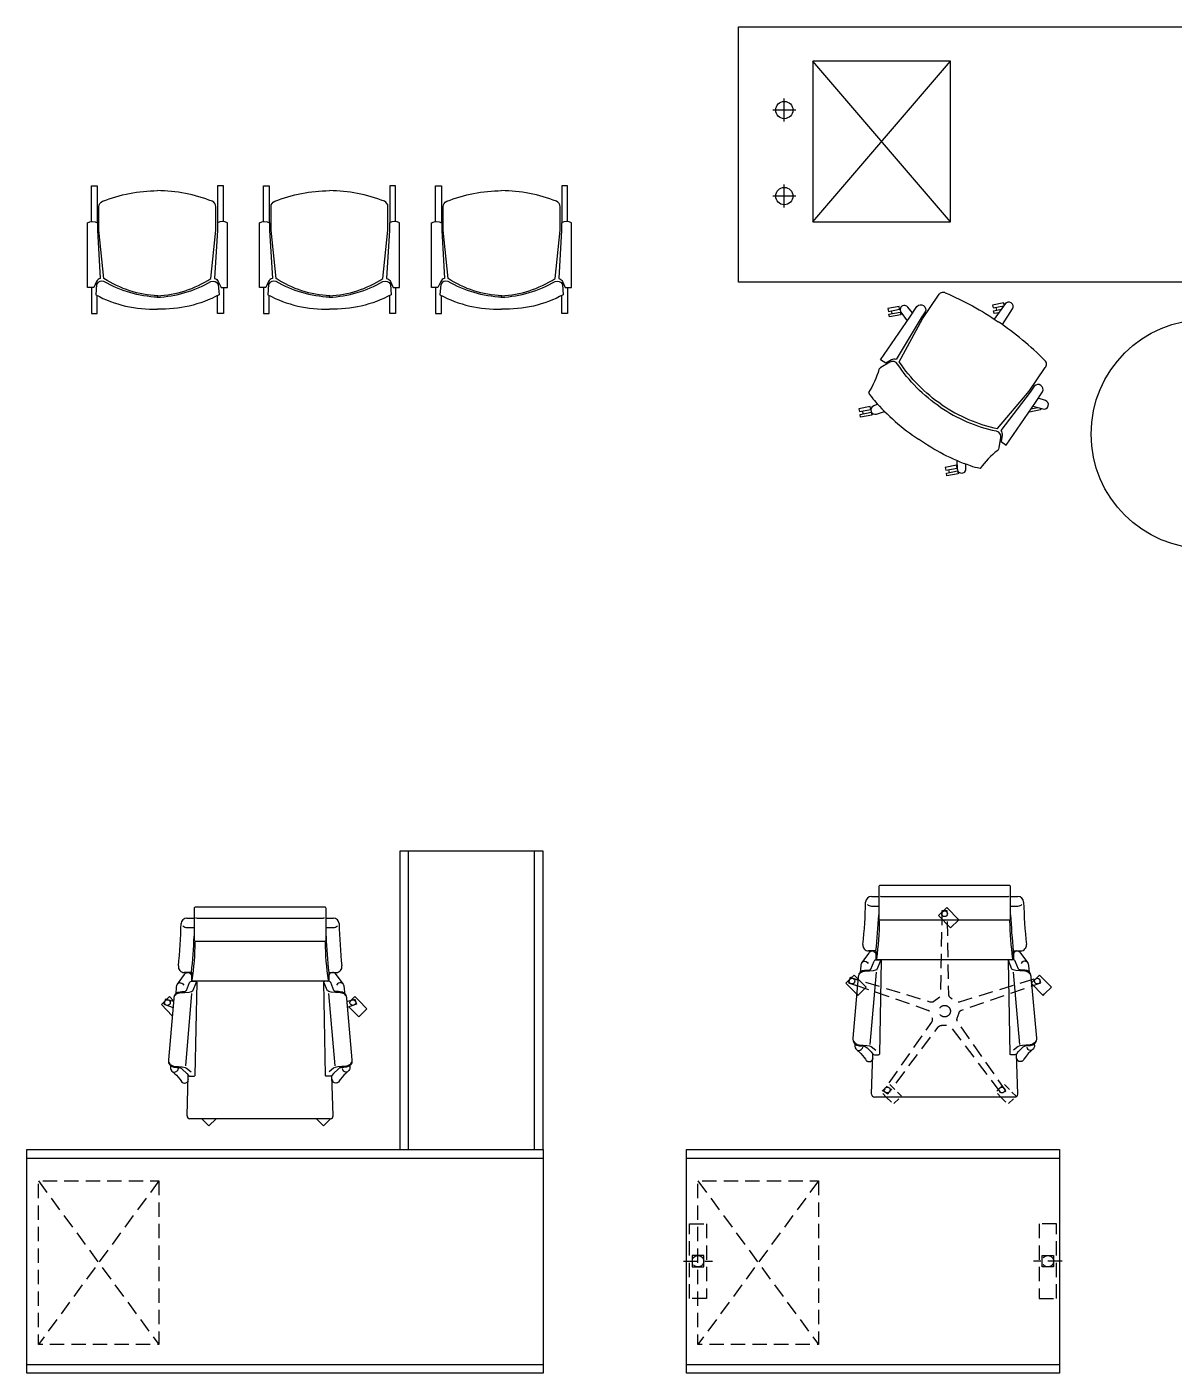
# Model space of a CAD drawing. Header units: millimetres. Extents: x 3122 to 31499, y 2297 to 20525.
# Drawn here: x 23499 to 27499, y 2297 to 6991 of the extents above; entities that cross this region are included whole.
import ezdxf

# ---------------------------------------------------------------- set-up
doc = ezdxf.new("R2010")
doc.units = ezdxf.units.MM
doc.linetypes.add('GESTRICHELT', pattern=[0.75, 0.5, -0.25])
doc.layers.add('dwgmodels.com', color=250, linetype='Continuous')

# ---------------------------------------------------------------- blocks, each defined once
blk = doc.blocks.new('furn office 012_dwgmodels.com')
at = {"color": 0}
for p, q in [((-470, 780), (-470, 1820)), ((-30, 780), (-30, 1820)), ((-1242.3, 1586.9), (-1216.8, 1586.9)), ((-756.8, 1586.9), (-731.3, 1586.9)), ((-1251.2, 1389.7), (-1276.3, 1355.9)), ((-1268.8, 1361.1), (-1265.3, 1361.6)), ((-1265.3, 1361.6), (-1265.1, 1361.5)), ((-1265.1, 1361.5), (-1260.1, 1360.4)), ((-1226.2, 1397.1), (-1251.9, 1397.1)), ((-1226.2, 1397.1), (-1251.9, 1397.1)), ((-1248.3, 1393.7), (-1251.2, 1389.7)), ((-1248.3, 1393.7), (-1246.9, 1394.6)), ((-1246.9, 1394.6), (-1244.1, 1396.4)), ((-1244.1, 1396.4), (-1243.1, 1396.6)), ((-1244, 1334.1), (-1233, 1361.6)), ((-1243.1, 1396.6), (-1239.1, 1397.2)), ((-1239.1, 1397.2), (-1238.9, 1397.2)), ((-1238.9, 1397.2), (-1234.5, 1396.2)), ((-1234.5, 1396.2), (-1234.1, 1396)), ((-1234.1, 1396), (-1233.1, 1395.6)), ((-1233.1, 1395.6), (-1230, 1393.2)), ((-1231.2, 1364.1), (-1233, 1361.6)), ((-1231.2, 1364.1), (-1228.6, 1365.8)), ((-1230, 1393.2), (-1229.1, 1392.4)), ((-1229.1, 1392.4), (-1227.3, 1389)), ((-1228.6, 1365.8), (-1228.5, 1365.8)), ((-1228.5, 1365.8), (-1225.5, 1366.4)), ((-1227.3, 1389), (-1226.8, 1387.9)), ((-1226.8, 1387.9), (-1226.7, 1387.6)), ((-1226.7, 1387.6), (-1226.7, 1387.2)), ((-1226.7, 1387.2), (-1226.4, 1384.1)), ((-1226.5, 1371.3), (-1226.6, 1366.2)), ((-1226.2, 1396.8), (-1226.5, 1371.3)), ((-1226.2, 1396.8), (-1226.5, 1371.3)), ((-1225.5, 1366.4), (-1214.6, 1366.4)), ((-1221.6, 1333.3), (-1209.2, 1363.3)), ((-752, 1366.4), (-1221.5, 1366.4)), ((-1214.6, 1366.4), (-1211.6, 1365.9)), ((-1208.1, 1363), (-1214, 1037.9)), ((-1211.6, 1365.9), (-1210.3, 1365.5)), ((-1210.3, 1365.5), (-1209.6, 1365.2)), ((-1209.6, 1365.2), (-1208.8, 1364.8)), ((-1208.8, 1364.8), (-1208.2, 1363.8)), ((-1208.2, 1363.8), (-1208.1, 1363)), ((-765.3, 1363.8), (-765.4, 1363)), ((-765.4, 1363), (-759.5, 1037.9)), ((-764.8, 1364.8), (-765.3, 1363.8)), ((-764, 1365.2), (-764.8, 1364.8)), ((-751.9, 1333.3), (-764.3, 1363.3)), ((-763.2, 1365.5), (-764, 1365.2)), ((-762, 1365.9), (-763.2, 1365.5)), ((-758.9, 1366.4), (-762, 1365.9)), ((-748, 1366.4), (-758.9, 1366.4)), ((-745, 1365.8), (-748, 1366.4)), ((-747.4, 1397.1), (-721.6, 1397.1)), ((-747.4, 1396.8), (-747, 1371.3)), ((-747.4, 1396.8), (-747, 1371.3)), ((-747.4, 1396.8), (-747, 1371.3)), ((-746.9, 1387.2), (-747.2, 1384.1)), ((-747, 1371.3), (-746.9, 1366.2)), ((-746.8, 1387.6), (-746.9, 1387.2)), ((-746.3, 1389), (-746.8, 1387.9)), ((-746.8, 1387.9), (-746.8, 1387.6)), ((-744.4, 1392.4), (-746.3, 1389)), ((-744.9, 1365.8), (-745, 1365.8)), ((-742.3, 1364.1), (-744.9, 1365.8)), ((-743.6, 1393.2), (-744.4, 1392.4)), ((-740.4, 1395.6), (-743.6, 1393.2)), ((-742.3, 1364.1), (-740.6, 1361.6)), ((-729.6, 1334.1), (-740.6, 1361.6)), ((-739.5, 1396), (-740.4, 1395.6)), ((-739, 1396.2), (-739.5, 1396)), ((-734.6, 1397.2), (-739, 1396.2)), ((-734.4, 1397.2), (-734.6, 1397.2)), ((-730.4, 1396.6), (-734.4, 1397.2)), ((-729.5, 1396.4), (-730.4, 1396.6)), ((-726.6, 1394.6), (-729.5, 1396.4)), ((-725.2, 1393.7), (-726.6, 1394.6)), ((-725.2, 1393.7), (-722.4, 1389.7)), ((-722.4, 1389.7), (-697.2, 1355.9)), ((-708.4, 1361.5), (-713.4, 1360.4)), ((-708.3, 1361.6), (-708.4, 1361.5)), ((-704.8, 1361.1), (-708.3, 1361.6)), ((-1285.3, 1317.6), (-1287.5, 1309.7)), ((-1280.4, 1324.2), (-1285.3, 1317.6)), ((-1279.4, 1322.2), (-1284.6, 1316.6)), ((-1279.5, 1345.1), (-1281.1, 1323.3)), ((-1280.4, 1324.2), (-1273.4, 1328.5)), ((-1280.4, 1324.2), (-1275.6, 1327.2)), ((-1279.2, 1346.8), (-1279.5, 1345.1)), ((-1279.4, 1322.2), (-1272.5, 1325.4)), ((-1278.8, 1349.3), (-1279.2, 1346.8)), ((-1278.4, 1351), (-1278.8, 1349.3)), ((-1277.2, 1354.4), (-1278.4, 1351)), ((-1276.4, 1355.8), (-1277.2, 1354.4)), ((-1274.3, 1358.3), (-1276.4, 1355.8)), ((-1275.6, 1327.2), (-1273.4, 1328.5)), ((-1274.3, 1358.3), (-1272, 1359.9)), ((-1273.4, 1328.5), (-1266.2, 1330.1)), ((-1272.5, 1325.4), (-1266.3, 1326.4)), ((-1272, 1359.9), (-1270.1, 1360.8)), ((-1270.1, 1360.8), (-1268.8, 1361.1)), ((-1266.3, 1326.4), (-1249.2, 1327.4)), ((-1266.2, 1330.1), (-1260.2, 1330.3)), ((-1260.2, 1330.3), (-1250.1, 1331.1)), ((-1260.1, 1360.4), (-1256, 1357.3)), ((-1256, 1357.3), (-1253.3, 1353)), ((-1250.1, 1331.1), (-1247.1, 1331.8)), ((-1249.2, 1327.4), (-1234.8, 1328.9)), ((-1225.6, 1323.3), (-1247.3, 1071.2)), ((-1234.8, 1328.9), (-1226.3, 1330.8)), ((-1226.3, 1330.8), (-1222.4, 1332.6)), ((-1222.4, 1332.6), (-1221.6, 1333.3)), ((-751.1, 1332.6), (-751.9, 1333.3)), ((-747.2, 1330.8), (-751.1, 1332.6)), ((-748, 1323.3), (-726.2, 1071.2)), ((-738.7, 1328.9), (-747.2, 1330.8)), ((-724.3, 1327.4), (-738.7, 1328.9)), ((-723.4, 1331.1), (-726.5, 1331.8)), ((-707.2, 1326.4), (-724.3, 1327.4)), ((-713.3, 1330.3), (-723.4, 1331.1)), ((-717.6, 1357.3), (-720.2, 1353)), ((-713.4, 1360.4), (-717.6, 1357.3)), ((-707.4, 1330.1), (-713.3, 1330.3)), ((-700.1, 1328.5), (-707.4, 1330.1)), ((-701.1, 1325.4), (-707.2, 1326.4)), ((-703.4, 1360.8), (-704.8, 1361.1)), ((-701.5, 1359.9), (-703.4, 1360.8)), ((-699.2, 1358.3), (-701.5, 1359.9)), ((-694.2, 1322.2), (-701.1, 1325.4)), ((-698, 1327.2), (-700.1, 1328.5)), ((-693.1, 1324.2), (-700.1, 1328.5)), ((-699.2, 1358.3), (-697.1, 1355.8)), ((-693.1, 1324.2), (-698, 1327.2)), ((-697.1, 1355.8), (-696.3, 1354.4)), ((-696.3, 1354.4), (-695.1, 1351)), ((-695.1, 1351), (-694.8, 1349.3)), ((-694.8, 1349.3), (-694.4, 1346.8)), ((-694.4, 1346.8), (-694.1, 1345.1)), ((-694.2, 1322.2), (-688.9, 1316.6)), ((-694.1, 1345.1), (-692.5, 1323.3)), ((-693.1, 1324.2), (-688.2, 1317.6)), ((-688.2, 1317.6), (-686, 1309.7)), ((-1287.8, 1306.9), (-1306.5, 1093)), ((-1287.5, 1309.7), (-1287.8, 1306.9)), ((-686, 1309.7), (-685.8, 1306.9)), ((-685.8, 1306.9), (-667, 1093)), ((-1306.5, 1093), (-1306.7, 1090.7)), ((-1306.7, 1090.7), (-1305.9, 1082.5)), ((-1305.9, 1082.5), (-1302.1, 1075.2)), ((-1305.5, 1084.1), (-1300.3, 1076.2)), ((-668.1, 1084.1), (-673.3, 1076.2)), ((-667.6, 1082.5), (-671.4, 1075.2)), ((-666.8, 1090.7), (-667.6, 1082.5)), ((-667, 1093), (-666.8, 1090.7)), ((-1302.1, 1075.2), (-1298.8, 1072.3)), ((-1300.3, 1076.2), (-1291.6, 1071.3)), ((-1299.3, 1072.7), (-1299.8, 1066.7)), ((-1299.8, 1066.9), (-1299.7, 1066.3)), ((-1299.7, 1066.3), (-1299.6, 1063.9)), ((-1299.6, 1063.9), (-1299.1, 1061.1)), ((-1299.1, 1061.1), (-1298.4, 1059.3)), ((-1298.8, 1072.3), (-1295.9, 1069.8)), ((-1298.4, 1059.3), (-1296.3, 1055.2)), ((-1296.3, 1055.2), (-1295.4, 1054)), ((-1295.9, 1069.8), (-1294, 1069.1)), ((-1295.4, 1054), (-1290, 1049.7)), ((-1294, 1069.1), (-1288.2, 1067)), ((-1291.6, 1071.3), (-1284.9, 1069.7)), ((-1291.3, 1051.1), (-1286.3, 1050)), ((-1290, 1049.7), (-1287.6, 1047.8)), ((-1288.2, 1067), (-1285.1, 1066.8)), ((-1287.6, 1047.8), (-1286.2, 1046.5)), ((-1286.3, 1050), (-1286.2, 1050)), ((-1286.2, 1050), (-1281.6, 1050.8)), ((-1286.2, 1046.5), (-1278.5, 1038.9)), ((-1285.1, 1066.8), (-1281.4, 1066.6)), ((-1284.9, 1069.7), (-1271.2, 1069.1)), ((-1281.6, 1050.8), (-1277.3, 1053.4)), ((-1281.4, 1066.6), (-1279.3, 1066.5)), ((-1279.3, 1066.5), (-1278.2, 1066.4)), ((-1278.5, 1038.9), (-1267.2, 1025.1)), ((-1278.2, 1066.4), (-1277.2, 1066.3)), ((-1274.3, 1057.5), (-1277.3, 1053.4)), ((-1277.2, 1066.3), (-1269.1, 1065.6)), ((-1273.1, 1062), (-1274.3, 1057.5)), ((-1271.2, 1069.1), (-1258.1, 1067.8)), ((-1269.1, 1065.6), (-1266.4, 1065.1)), ((-1266.4, 1065.1), (-1264.1, 1064.4)), ((-1264.1, 1064.4), (-1263.8, 1064.2)), ((-1263.8, 1064.2), (-1263.5, 1064.1)), ((-1263.5, 1064.1), (-1259.8, 1061.2)), ((-1259.8, 1061.2), (-1257.5, 1059.2)), ((-1258.1, 1067.8), (-1248.5, 1066)), ((-1257.5, 1059.2), (-1243.4, 1045.8)), ((-1248.5, 1066), (-1243.1, 1063.9)), ((-1243.4, 1045.8), (-1242.4, 1044.7)), ((-1243.1, 1063.9), (-1227, 1050.8)), ((-1242.4, 1044.7), (-1237, 1037.7)), ((-1241.5, 897.4), (-1237.2, 1037.9)), ((-1237, 1037.7), (-1234.6, 1035.9)), ((-1234.6, 1035.9), (-1234.4, 1035.8)), ((-1234.4, 1035.8), (-1231.3, 1035.2)), ((-1231.3, 1035.2), (-1222.3, 1035.1)), ((-1222.3, 1035.1), (-1222, 1035.1)), ((-1221.9, 1035.1), (-1221.6, 1035.1)), ((-1221.6, 1035.1), (-1219.6, 1035.1)), ((-1219.6, 1035.1), (-1217.6, 1035.3)), ((-1217.6, 1035.3), (-1216.3, 1035.6)), ((-1216.3, 1035.6), (-1214.7, 1036.3)), ((-1214.2, 1037.2), (-1214.7, 1036.3)), ((-1214, 1037.9), (-1214.2, 1037.2)), ((-759.5, 1037.9), (-759.3, 1037.2)), ((-759.3, 1037.2), (-758.8, 1036.3)), ((-757.2, 1035.6), (-758.8, 1036.3)), ((-756, 1035.3), (-757.2, 1035.6)), ((-754, 1035.1), (-756, 1035.3)), ((-751.9, 1035.1), (-754, 1035.1)), ((-751.6, 1035.1), (-751.9, 1035.1)), ((-751.2, 1035.1), (-751.5, 1035.1)), ((-742.3, 1035.2), (-751.2, 1035.1)), ((-730.4, 1063.9), (-746.5, 1050.8)), ((-739.1, 1035.8), (-742.3, 1035.2)), ((-738.9, 1035.9), (-739.1, 1035.8)), ((-736.5, 1037.7), (-738.9, 1035.9)), ((-731.1, 1044.7), (-736.5, 1037.7)), ((-732.1, 897.4), (-736.4, 1037.9)), ((-730.2, 1045.8), (-731.1, 1044.7)), ((-725.1, 1066), (-730.4, 1063.9)), ((-716.1, 1059.2), (-730.2, 1045.8)), ((-715.4, 1067.8), (-725.1, 1066)), ((-713.7, 1061.2), (-716.1, 1059.2)), ((-702.3, 1069.1), (-715.4, 1067.8)), ((-710, 1064.1), (-713.7, 1061.2)), ((-709.8, 1064.2), (-710, 1064.1)), ((-709.5, 1064.4), (-709.8, 1064.2)), ((-707.1, 1065.1), (-709.5, 1064.4)), ((-704.4, 1065.6), (-707.1, 1065.1)), ((-695.1, 1038.9), (-706.3, 1025.1)), ((-696.3, 1066.3), (-704.4, 1065.6)), ((-688.7, 1069.7), (-702.3, 1069.1)), ((-700.5, 1062), (-699.2, 1057.5)), ((-699.2, 1057.5), (-696.2, 1053.4)), ((-695.3, 1066.4), (-696.3, 1066.3)), ((-691.9, 1050.8), (-696.2, 1053.4)), ((-694.2, 1066.5), (-695.3, 1066.4)), ((-687.3, 1046.5), (-695.1, 1038.9)), ((-692.1, 1066.6), (-694.2, 1066.5)), ((-688.4, 1066.8), (-692.1, 1066.6)), ((-687.4, 1050), (-691.9, 1050.8)), ((-682, 1071.3), (-688.7, 1069.7)), ((-685.4, 1067), (-688.4, 1066.8)), ((-687.2, 1050), (-687.4, 1050)), ((-685.9, 1047.8), (-687.3, 1046.5)), ((-682.2, 1051.1), (-687.2, 1050)), ((-683.5, 1049.7), (-685.9, 1047.8)), ((-679.6, 1069.1), (-685.4, 1067)), ((-678.2, 1054), (-683.5, 1049.7)), ((-673.3, 1076.2), (-682, 1071.3)), ((-677.6, 1069.8), (-679.6, 1069.1)), ((-677.2, 1055.2), (-678.2, 1054)), ((-674.7, 1072.3), (-677.6, 1069.8)), ((-675.1, 1059.3), (-677.2, 1055.2)), ((-674.4, 1061.1), (-675.1, 1059.3)), ((-671.4, 1075.2), (-674.7, 1072.3)), ((-674, 1063.9), (-674.4, 1061.1)), ((-674.2, 1072.7), (-673.8, 1066.7)), ((-673.8, 1066.3), (-674, 1063.9)), ((-673.8, 1066.9), (-673.8, 1066.3)), ((-1267.2, 1025.1), (-1262.7, 1019.4)), ((-1262.7, 1019.4), (-1262, 1017.8)), ((-1262, 1017.8), (-1260.1, 1015.1)), ((-1260.1, 1015.1), (-1257.9, 1013.2)), ((-1257.9, 1013.2), (-1256.1, 1012.3)), ((-1256.1, 1012.3), (-1254.6, 1011.7)), ((-1254.6, 1011.7), (-1251.2, 1011.1)), ((-1251.2, 1011.1), (-1251, 1011.1)), ((-1251, 1011.1), (-1245.6, 1012)), ((-1245.6, 1012), (-1241.2, 1014.9)), ((-1238.6, 1018.9), (-1241.2, 1014.9)), ((-1238.5, 1019.2), (-1238.6, 1018.9)), ((-1237.6, 1023.5), (-1238.5, 1019.2)), ((-1237.6, 1023.6), (-1237.6, 1023.5)), ((-1237.6, 1023.6), (-1237.6, 1023.6)), ((-1237.6, 1023.5), (-1237.6, 1023.5)), ((-735.9, 1023.6), (-735.9, 1023.5)), ((-735.9, 1023.6), (-735.9, 1023.6)), ((-735.9, 1023.5), (-735.9, 1023.5)), ((-735.9, 1023.5), (-735, 1019.2)), ((-735, 1019.2), (-735, 1018.9)), ((-735, 1018.9), (-732.4, 1014.9)), ((-728, 1012), (-732.4, 1014.9)), ((-722.6, 1011.1), (-728, 1012)), ((-722.4, 1011.1), (-722.6, 1011.1)), ((-718.9, 1011.7), (-722.4, 1011.1)), ((-717.5, 1012.3), (-718.9, 1011.7)), ((-715.6, 1013.2), (-717.5, 1012.3)), ((-713.4, 1015.1), (-715.6, 1013.2)), ((-711.5, 1017.8), (-713.4, 1015.1)), ((-710.8, 1019.4), (-711.5, 1017.8)), ((-706.3, 1025.1), (-710.8, 1019.4)), ((-742.1, 887.1), (-1231.5, 887.1)), ((-1800, 750), (0, 750)), ((-1800, 30), (0, 30))]:
    blk.add_line(p, q, dxfattribs=at)
at = {"color": 0, "ltscale": 3}
blk.add_line((-1318.9, 1297.5), (-1313.1, 1303.1), dxfattribs=at)
at = {"color": 0, "linetype": 'GESTRICHELT', "ltscale": 100}
for p, q in [((-1760, 670), (-1340, 100)), ((-1340, 670), (-1760, 100))]:
    blk.add_line(p, q, dxfattribs=at)
at = {"color": 0}
for points in [[(0, 780), (0, 1820), (-500, 1820), (-500, 780)], [(-1800, 0), (-1800, 780), (0, 780), (0, 0)]]:
    blk.add_lwpolyline(points, close=True, dxfattribs=at)
at = {"color": 0, "ltscale": 30}
blk.add_lwpolyline([(-1216.8, 1510.8, 0.414214), (-1211.8, 1505.8), (-761.8, 1505.8, 0.414214), (-756.8, 1510.8), (-756.8, 1620.4, 0.414214), (-761.8, 1625.4), (-1211.8, 1625.4, 0.414214), (-1216.8, 1620.4)], format="xyb", close=True, dxfattribs=at)
at = {"color": 0}
for points in [[(-1256.2, 1559.3, 0.194967), (-1242.3, 1553.7), (-1216.8, 1553.7)], [(-756.8, 1553.7), (-731.3, 1553.7, 0.194967), (-717.3, 1559.3)]]:
    blk.add_lwpolyline(points, format="xyb", dxfattribs=at)
at = {"color": 0, "ltscale": 30}
blk.add_lwpolyline([(-1211.8, 1588.2, 0.131652), (-1206.8, 1586.9), (-766.8, 1586.9, 0.131652), (-761.8, 1588.2)], format="xyb", dxfattribs=at)
at = {"color": 0}
for points in [[(-1318.9, 1297.5), (-1331.3, 1285.4), (-1293.1, 1246.1)], [(-1288.7, 1295.7), (-1316.7, 1304.2), (-1322.5, 1286.4), (-1290.5, 1275.4)], [(-1288.5, 1298.7), (-1302.6, 1313.3), (-1313.1, 1303.1)], [(-684.8, 1295.7), (-656.8, 1304.2), (-651.1, 1286.4), (-683, 1275.4)], [(-638.2, 1247.1), (-614.3, 1270.3), (-642.5, 1299.2)]]:
    blk.add_lwpolyline(points, dxfattribs=at)
at = {"color": 0, "ltscale": 4}
for points in [[(-677.1, 1277.4), (-643, 1242.4), (-638.2, 1247.1)], [(-642.5, 1299.2), (-656.2, 1313.3), (-670.5, 1299.3)]]:
    blk.add_lwpolyline(points, dxfattribs=at)
at = {"color": 0, "flags": 128}
for points in [[(-1190.1, 887.1), (-1166, 862.4), (-1140.6, 887.1)], [(-790.5, 887.1), (-766.4, 862.4), (-741, 887.1)]]:
    blk.add_lwpolyline(points, dxfattribs=at)
at = {"color": 0, "linetype": 'GESTRICHELT', "ltscale": 100, "flags": 128}
blk.add_lwpolyline([(-1340, 670), (-1340, 100), (-1760, 100), (-1760, 670)], close=True, dxfattribs=at)
at = {"color": 0, "ltscale": 3}
for centre in [(-1310, 1292.2), (-1310, 1292.2), (-663.5, 1292.2)]:
    blk.add_circle(centre, 10, dxfattribs=at)
at = {"color": 0}
for centre, radius, start, end in [((-3038.6, 1607), 1776.8, 353.9526, 358.7289), ((-1242.3, 1566.9), 20, 90, 178.0768), ((-731.3, 1566.9), 20, 1.9232, 90), ((1065.1, 1607), 1776.8, 181.2711, 186.0474), ((-3325.9, 1617), 2111.3, 354.0321, 357.4533), ((-2135.6, 1507.1), 922.2, 351.4523, 359.7249), ((162.1, 1507.1), 922.2, 180.2751, 188.5477), ((1352.4, 1617), 2111.3, 182.5467, 185.9679), ((-1251.9, 1417.1), 20, 172.3989, 270), ((-721.6, 1417.1), 20, 270, 7.6011), ((-1221.5, 1371.4), 5, 181.0358, 270), ((-1221.5, 1371.4), 5, 181.0358, 270), ((-1221.5, 1371.4), 5, 181.0358, 270), ((-1221.2, 1396.8), 5, 172.1756, 179.1663), ((-1221.2, 1396.8), 5, 172.1756, 179.1663), ((-752, 1371.4), 5, 270, 358.9642), ((-752, 1371.4), 5, 270, 358.9642), ((-752, 1371.4), 5, 270, 358.9642), ((-752, 1371.4), 5, 270, 358.9642), ((-752.4, 1396.8), 5, 0.8337, 7.8244), ((-752.4, 1396.8), 5, 0.8337, 7.8244), ((-752.4, 1396.8), 5, 0.8337, 7.8244), ((-1248.2, 1336.5), 4.83, 282.9333, 329.9296), ((-725.4, 1336.5), 4.83, 210.0704, 257.0667), ((-1231.5, 897.1), 10, 178.305, 270), ((-742.1, 897.1), 10, 270, 1.695), ((-742.1, 897.1), 10, 270, 1.695)]:
    blk.add_arc(centre, radius, start, end, dxfattribs=at)
blk = doc.blocks.new('chair033')
at = {"color": 0, "lineweight": -2}
for points in [[(-230, -108.2), (-230, 16.8), (-210, 16.8), (-210, -113.2)], [(230, -108.2), (230, 16.8), (210, 16.8), (210, -113.2)], [(-230, -338.2), (-230, -428.2), (-210, -428.2), (-210, -365.9)], [(230, -338.2), (230, -428.2), (210, -428.2), (210, -365.9)]]:
    blk.add_lwpolyline(points, dxfattribs=at)
for points in [[(1.1, -366.9, -0.129806), (-186.5, -306.8), (-203.9, -137.4), (-203.9, -55.9, -0.30894), (-191.2, -37.2, -0.09648), (0, 0, -0.09648)], [(-1.1, -366.9, 0.129806), (186.5, -306.8), (203.9, -137.4), (203.9, -55.9, 0.30894), (191.2, -37.2, 0.09648), (0, 0, 0.09648)], [(1.1, -371.9, -0.119401), (-186.5, -316.8, 0.398658), (-212.2, -326.8), (-215, -363.2, 0.13244), (0, -413.2)], [(-1.1, -371.9, 0.119401), (186.5, -316.8, -0.398658), (212.2, -326.8), (215, -363.2, -0.13244), (0, -413.2)]]:
    blk.add_lwpolyline(points, format="xyb", dxfattribs=at)
for points in [[(-243.9, -337.4), (-243.9, -157.4), (-243.9, -112.4, -0.285714), (-208.9, -112.4), (-208.9, -137.4), (-199.3, -306, 0.220172), (-212.2, -316.8), (-221.9, -337.4)], [(243.9, -337.4), (243.9, -157.4), (243.9, -112.4, 0.285714), (208.9, -112.4), (208.9, -137.4), (199.3, -306, -0.220172), (212.2, -316.8), (221.9, -337.4)]]:
    blk.add_lwpolyline(points, format="xyb", close=True, dxfattribs=at)
blk = doc.blocks.new('table 1300x780_dwgmodels.com')
at = {"color": 0}
for p, q in [((-650, 750), (650, 750)), ((-650, 30), (650, 30))]:
    blk.add_line(p, q, dxfattribs=at)
at = {"color": 0, "linetype": 'GESTRICHELT', "ltscale": 100}
for p, q in [((-190, 670), (-610, 100)), ((-610, 670), (-190, 100)), ((-660, 390), (-560, 390)), ((660, 390), (560, 390))]:
    blk.add_line(p, q, dxfattribs=at)
at = {"color": 0}
blk.add_lwpolyline([(-650, 0), (-650, 780), (650, 780), (650, 0)], close=True, dxfattribs=at)
at = {"color": 0, "linetype": 'GESTRICHELT', "ltscale": 100, "flags": 128}
blk.add_lwpolyline([(-190, 670), (-190, 100), (-610, 100), (-610, 670)], close=True, dxfattribs=at)
at = {"color": 0, "linetype": 'GESTRICHELT', "ltscale": 100}
for points in [[(-580, 520), (-580, 260), (-640, 260), (-640, 520)], [(580, 520), (580, 260), (640, 260), (640, 520)], [(-630, 410), (-630, 370), (-590, 370), (-590, 410)], [(630, 410), (630, 370), (590, 370), (590, 410)]]:
    blk.add_lwpolyline(points, close=True, dxfattribs=at)
for centre in [(-610, 390), (610, 390)]:
    blk.add_circle(centre, 20, dxfattribs=at)
blk = doc.blocks.new('Office chair_dwgmodels.com')
at = {"color": 0}
for p, q in [((-255.5, 399.7), (-230, 399.7)), ((230, 399.7), (255.5, 399.7)), ((-264.4, 202.5), (-289.6, 168.8)), ((-239.4, 210), (-265.1, 210)), ((-239.4, 210), (-265.1, 210)), ((-261.5, 206.6), (-264.4, 202.5)), ((-261.5, 206.6), (-260.2, 207.5)), ((-260.2, 207.5), (-257.3, 209.2)), ((-257.3, 209.2), (-256.3, 209.4)), ((-256.3, 209.4), (-252.3, 210)), ((-252.3, 210), (-252.2, 210)), ((-252.2, 210), (-247.8, 209)), ((-247.8, 209), (-247.3, 208.9)), ((-247.3, 208.9), (-246.3, 208.4)), ((-246.3, 208.4), (-243.2, 206)), ((-243.2, 206), (-242.3, 205.2)), ((-242.3, 205.2), (-240.5, 201.8)), ((-240.5, 201.8), (-240, 200.8)), ((-240, 200.8), (-240, 200.5)), ((-240, 200.5), (-239.9, 200.1)), ((-239.9, 200.1), (-239.6, 196.9)), ((-239.4, 209.7), (-239.8, 184.1)), ((-239.4, 209.7), (-239.8, 184.1)), ((239.4, 210), (265.1, 210)), ((239.4, 209.7), (239.8, 184.1)), ((239.4, 209.7), (239.8, 184.1)), ((239.4, 209.7), (239.8, 184.1)), ((239.9, 200.1), (239.6, 196.9)), ((240, 200.5), (239.9, 200.1)), ((240.5, 201.8), (240, 200.8)), ((240, 200.8), (240, 200.5)), ((242.3, 205.2), (240.5, 201.8)), ((243.2, 206), (242.3, 205.2)), ((246.3, 208.4), (243.2, 206)), ((247.3, 208.9), (246.3, 208.4)), ((247.8, 209), (247.3, 208.9)), ((252.2, 210), (247.8, 209)), ((252.3, 210), (252.2, 210)), ((256.3, 209.4), (252.3, 210)), ((257.3, 209.2), (256.3, 209.4)), ((260.2, 207.5), (257.3, 209.2)), ((261.5, 206.6), (260.2, 207.5)), ((261.5, 206.6), (264.4, 202.5)), ((264.4, 202.5), (289.6, 168.8)), ((-292.7, 158), (-294.3, 136.2)), ((-293.7, 137), (-286.7, 141.4)), ((-292.4, 159.7), (-292.7, 158)), ((-292, 162.1), (-292.4, 159.7)), ((-291.6, 163.8), (-292, 162.1)), ((-290.4, 167.3), (-291.6, 163.8)), ((-289.6, 168.7), (-290.4, 167.3)), ((-287.5, 171.2), (-289.6, 168.7)), ((-288.8, 140.1), (-286.7, 141.4)), ((-287.5, 171.2), (-285.3, 172.7)), ((-286.7, 141.4), (-279.4, 143)), ((-285.3, 172.7), (-283.4, 173.7)), ((-283.4, 173.7), (-282, 174)), ((-282, 174), (-278.5, 174.4)), ((-279.4, 143), (-273.4, 143.1)), ((-278.5, 174.4), (-278.3, 174.4)), ((-278.3, 174.4), (-273.4, 173.2)), ((-273.4, 173.2), (-269.2, 170.2)), ((-273.4, 143.1), (-263.4, 144)), ((-269.2, 170.2), (-266.6, 165.8)), ((-263.4, 144), (-260.3, 144.7)), ((-262.4, 140.3), (-248, 141.8)), ((-257.2, 147), (-246.2, 174.5)), ((-248, 141.8), (-239.5, 143.6)), ((-244.5, 176.9), (-246.2, 174.5)), ((-244.5, 176.9), (-241.9, 178.7)), ((-241.9, 178.7), (-241.7, 178.7)), ((-241.7, 178.7), (-238.7, 179.2)), ((-239.8, 184.1), (-239.8, 179)), ((-239.5, 143.6), (-235.7, 145.5)), ((-238.7, 179.2), (-227.8, 179.2)), ((-235.7, 145.5), (-234.8, 146.2)), ((234.8, 179.2), (-234.8, 179.2)), ((-234.8, 146.2), (-222.4, 176.2)), ((-227.8, 179.2), (-224.8, 178.7)), ((-221.3, 175.9), (-227.3, -149.2)), ((-224.8, 178.7), (-223.6, 178.3)), ((-223.6, 178.3), (-222.8, 178.1)), ((-222.8, 178.1), (-222, 177.7)), ((-222, 177.7), (-221.5, 176.7)), ((-221.5, 176.7), (-221.3, 175.9)), ((221.5, 176.7), (221.3, 175.9)), ((221.3, 175.9), (227.3, -149.2)), ((222, 177.7), (221.5, 176.7)), ((222.8, 178.1), (222, 177.7)), ((234.8, 146.2), (222.4, 176.2)), ((223.6, 178.3), (222.8, 178.1)), ((224.8, 178.7), (223.6, 178.3)), ((227.8, 179.2), (224.8, 178.7)), ((238.7, 179.2), (227.8, 179.2)), ((235.7, 145.5), (234.8, 146.2)), ((239.5, 143.6), (235.7, 145.5)), ((241.7, 178.7), (238.7, 179.2)), ((248, 141.8), (239.5, 143.6)), ((239.8, 184.1), (239.8, 179)), ((241.9, 178.7), (241.7, 178.7)), ((244.5, 176.9), (241.9, 178.7)), ((244.5, 176.9), (246.2, 174.5)), ((257.2, 147), (246.2, 174.5)), ((262.4, 140.3), (248, 141.8)), ((263.4, 144), (260.3, 144.7)), ((273.4, 143.1), (263.4, 144)), ((269.2, 170.2), (266.6, 165.8)), ((273.4, 173.2), (269.2, 170.2)), ((278.3, 174.4), (273.4, 173.2)), ((279.4, 143), (273.4, 143.1)), ((278.5, 174.4), (278.3, 174.4)), ((282, 174), (278.5, 174.4)), ((286.7, 141.4), (279.4, 143)), ((283.4, 173.7), (282, 174)), ((285.3, 172.7), (283.4, 173.7)), ((287.5, 171.2), (285.3, 172.7)), ((288.8, 140.1), (286.7, 141.4)), ((293.7, 137), (286.7, 141.4)), ((287.5, 171.2), (289.6, 168.7)), ((289.6, 168.7), (290.4, 167.3)), ((290.4, 167.3), (291.6, 163.8)), ((291.6, 163.8), (292, 162.1)), ((292, 162.1), (292.4, 159.7)), ((292.4, 159.7), (292.7, 158)), ((292.7, 158), (294.3, 136.2)), ((-301, 119.8), (-319.8, -94.1)), ((-300.7, 122.5), (-301, 119.8)), ((-298.6, 130.4), (-300.7, 122.5)), ((-293.7, 137), (-298.6, 130.4)), ((-292.6, 135.1), (-297.8, 129.4)), ((-293.7, 137), (-288.8, 140.1)), ((-292.6, 135.1), (-285.7, 138.3)), ((-285.7, 138.3), (-279.5, 139.3)), ((-279.5, 139.3), (-262.4, 140.3)), ((-238.8, 136.1), (-260.6, -115.9)), ((238.8, 136.1), (260.6, -115.9)), ((279.5, 139.3), (262.4, 140.3)), ((285.7, 138.3), (279.5, 139.3)), ((292.6, 135.1), (285.7, 138.3)), ((293.7, 137), (288.8, 140.1)), ((292.6, 135.1), (297.8, 129.4)), ((293.7, 137), (298.6, 130.4)), ((298.6, 130.4), (300.7, 122.5)), ((300.7, 122.5), (301, 119.8)), ((301, 119.8), (319.8, -94.1)), ((-319.8, -94.1), (-320, -96.5)), ((-320, -96.5), (-319.1, -104.6)), ((-319.1, -104.6), (-315.4, -111.9)), ((-318.7, -103), (-313.5, -111)), ((-315.4, -111.9), (-312.1, -114.9)), ((-313.5, -111), (-304.8, -115.8)), ((-312.6, -114.4), (-313, -120.5)), ((-313, -120.2), (-313, -120.9)), ((-313, -120.9), (-312.8, -123.2)), ((-312.8, -123.2), (-312.3, -126.1)), ((-312.3, -126.1), (-311.6, -127.9)), ((-312.1, -114.9), (-309.2, -117.3)), ((-311.6, -127.9), (-309.6, -131.9)), ((-309.6, -131.9), (-308.6, -133.1)), ((-309.2, -117.3), (-307.2, -118.1)), ((-308.6, -133.1), (-303.3, -137.4)), ((-307.2, -118.1), (-301.4, -120.1)), ((-304.8, -115.8), (-298.1, -117.4)), ((-304.5, -136.1), (-299.6, -137.2)), ((-303.3, -137.4), (-300.9, -139.4)), ((-301.4, -120.1), (-298.3, -120.4)), ((-300.9, -139.4), (-299.4, -140.6)), ((-299.6, -137.2), (-299.4, -137.2)), ((-299.4, -137.2), (-294.9, -136.4)), ((-299.4, -140.6), (-291.7, -148.2)), ((-298.3, -120.4), (-294.6, -120.6)), ((-298.1, -117.4), (-284.5, -118.1)), ((-294.9, -136.4), (-290.6, -133.7)), ((-294.6, -120.6), (-292.5, -120.7)), ((-292.5, -120.7), (-291.5, -120.7)), ((-291.5, -120.7), (-290.4, -120.8)), ((-287.6, -129.7), (-290.6, -133.7)), ((-290.4, -120.8), (-282.4, -121.6)), ((-286.3, -125.2), (-287.6, -129.7)), ((-284.5, -118.1), (-271.4, -119.4)), ((-282.4, -121.6), (-279.7, -122.1)), ((-279.7, -122.1), (-277.3, -122.8)), ((-277.3, -122.8), (-277, -122.9)), ((-277, -122.9), (-276.8, -123.1)), ((-276.8, -123.1), (-273.1, -126)), ((-273.1, -126), (-270.7, -127.9)), ((-271.4, -119.4), (-261.7, -121.1)), ((-270.7, -127.9), (-256.6, -141.3)), ((-261.7, -121.1), (-256.4, -123.2)), ((-256.4, -123.2), (-240.2, -136.3)), ((256.4, -123.2), (240.2, -136.3)), ((261.7, -121.1), (256.4, -123.2)), ((270.7, -127.9), (256.6, -141.3)), ((271.4, -119.4), (261.7, -121.1)), ((273.1, -126), (270.7, -127.9)), ((284.5, -118.1), (271.4, -119.4)), ((276.8, -123.1), (273.1, -126)), ((277, -122.9), (276.8, -123.1)), ((277.3, -122.8), (277, -122.9)), ((279.7, -122.1), (277.3, -122.8)), ((282.4, -121.6), (279.7, -122.1)), ((290.4, -120.8), (282.4, -121.6)), ((298.1, -117.4), (284.5, -118.1)), ((286.3, -125.2), (287.6, -129.7)), ((287.6, -129.7), (290.6, -133.7)), ((291.5, -120.7), (290.4, -120.8)), ((294.9, -136.4), (290.6, -133.7)), ((292.5, -120.7), (291.5, -120.7)), ((299.4, -140.6), (291.7, -148.2)), ((294.6, -120.6), (292.5, -120.7)), ((298.3, -120.4), (294.6, -120.6)), ((299.4, -137.2), (294.9, -136.4)), ((304.8, -115.8), (298.1, -117.4)), ((301.4, -120.1), (298.3, -120.4)), ((299.6, -137.2), (299.4, -137.2)), ((300.9, -139.4), (299.4, -140.6)), ((304.5, -136.1), (299.6, -137.2)), ((303.3, -137.4), (300.9, -139.4)), ((307.2, -118.1), (301.4, -120.1)), ((308.6, -133.1), (303.3, -137.4)), ((313.5, -111), (304.8, -115.8)), ((309.2, -117.3), (307.2, -118.1)), ((309.6, -131.9), (308.6, -133.1)), ((312.1, -114.9), (309.2, -117.3)), ((311.6, -127.9), (309.6, -131.9)), ((312.3, -126.1), (311.6, -127.9)), ((315.4, -111.9), (312.1, -114.9)), ((312.8, -123.2), (312.3, -126.1)), ((312.6, -114.4), (313, -120.5)), ((313, -120.9), (312.8, -123.2)), ((313, -120.2), (313, -120.9)), ((318.7, -103), (313.5, -111)), ((319.1, -104.6), (315.4, -111.9)), ((320, -96.5), (319.1, -104.6)), ((319.8, -94.1), (320, -96.5)), ((-291.7, -148.2), (-280.5, -162)), ((-280.5, -162), (-276, -167.8)), ((-276, -167.8), (-275.3, -169.3)), ((-275.3, -169.3), (-273.4, -172)), ((-273.4, -172), (-271.1, -173.9)), ((-271.1, -173.9), (-269.3, -174.9)), ((-269.3, -174.9), (-267.9, -175.5)), ((-267.9, -175.5), (-264.4, -176)), ((-264.4, -176), (-264.2, -176)), ((-264.2, -176), (-258.8, -175.2)), ((-258.8, -175.2), (-254.4, -172.2)), ((-256.6, -141.3), (-255.6, -142.4)), ((-255.6, -142.4), (-250.3, -149.5)), ((-254.7, -289.7), (-250.4, -149.3)), ((-251.8, -168.2), (-254.4, -172.2)), ((-251.7, -168), (-251.8, -168.2)), ((-250.8, -163.6), (-251.7, -168)), ((-250.8, -163.5), (-250.8, -163.6)), ((-250.8, -163.6), (-250.8, -163.6)), ((-250.8, -163.6), (-250.8, -163.6)), ((-250.3, -149.5), (-247.8, -151.2)), ((-247.8, -151.2), (-247.6, -151.3)), ((-247.6, -151.3), (-244.5, -152)), ((-244.5, -152), (-235.5, -152.1)), ((-235.5, -152.1), (-235.2, -152.1)), ((-235.2, -152.1), (-234.9, -152.1)), ((-234.9, -152.1), (-232.8, -152)), ((-232.8, -152), (-230.8, -151.8)), ((-230.8, -151.8), (-229.5, -151.5)), ((-229.5, -151.5), (-228, -150.9)), ((-227.4, -149.9), (-228, -150.9)), ((-227.3, -149.2), (-227.4, -149.9)), ((227.3, -149.2), (227.4, -149.9)), ((227.4, -149.9), (228, -150.9)), ((229.5, -151.5), (228, -150.9)), ((230.8, -151.8), (229.5, -151.5)), ((232.8, -152), (230.8, -151.8)), ((234.9, -152.1), (232.8, -152)), ((235.2, -152.1), (234.9, -152.1)), ((235.5, -152.1), (235.2, -152.1)), ((244.5, -152), (235.5, -152.1)), ((247.6, -151.3), (244.5, -152)), ((247.8, -151.2), (247.6, -151.3)), ((250.3, -149.5), (247.8, -151.2)), ((255.6, -142.4), (250.3, -149.5)), ((254.7, -289.7), (250.4, -149.3)), ((250.8, -163.5), (250.8, -163.6)), ((250.8, -163.6), (250.8, -163.6)), ((250.8, -163.6), (250.8, -163.6)), ((250.8, -163.6), (251.7, -168)), ((251.7, -168), (251.8, -168.2)), ((251.8, -168.2), (254.4, -172.2)), ((258.8, -175.2), (254.4, -172.2)), ((256.6, -141.3), (255.6, -142.4)), ((264.2, -176), (258.8, -175.2)), ((264.4, -176), (264.2, -176)), ((267.9, -175.5), (264.4, -176)), ((269.3, -174.9), (267.9, -175.5)), ((271.1, -173.9), (269.3, -174.9)), ((273.4, -172), (271.1, -173.9)), ((275.3, -169.3), (273.4, -172)), ((276, -167.8), (275.3, -169.3)), ((280.5, -162), (276, -167.8)), ((291.7, -148.2), (280.5, -162)), ((244.7, -300), (-244.7, -300))]:
    blk.add_line(p, q, dxfattribs=at)
at = {"color": 0, "ltscale": 3}
blk.add_line((-332.1, 110.3), (-326.3, 116), dxfattribs=at)
at = {"color": 0, "ltscale": 30}
blk.add_lwpolyline([(-230, 323.7, 0.414214), (-225, 318.7), (225, 318.7, 0.414214), (230, 323.7), (230, 433.3, 0.414214), (225, 438.3), (-225, 438.3, 0.414214), (-230, 433.3)], format="xyb", close=True, dxfattribs=at)
blk.add_lwpolyline([(-225, 401.1, 0.131652), (-220, 399.7), (220, 399.7, 0.131652), (225, 401.1)], format="xyb", dxfattribs=at)
at = {"color": 0, "linetype": 'GESTRICHELT', "ltscale": 100, "flags": 128}
blk.add_lwpolyline([(-9.3, 350), (-14.6, 57.9, -0.235353), (-20.8, 46), (-37.3, 34, -0.235353), (-50.5, 31.7), (-329.9, 117), (-335.7, 99.3), (-59.5, 4, -0.235353), (-50.2, -5.5), (-43.8, -25, -0.235353), (-45.8, -38.3), (-213.3, -277.6), (-198.1, -288.6), (-22.2, -55.4, -0.235353), (-10.3, -49.4), (10.3, -49.4, -0.235353), (22.2, -55.4), (198.1, -288.6), (213.3, -277.6), (45.8, -38.3, -0.235353), (43.8, -25), (50.2, -5.5, -0.235353), (59.5, 4), (335.7, 99.3), (329.9, 117), (50.5, 31.7, -0.235353), (37.3, 34), (20.8, 46, -0.235353), (14.6, 57.9), (9.3, 350)], format="xyb", close=True, dxfattribs=at)
at = {"color": 0}
for points in [[(-269.4, 372.2, 0.194967), (-255.5, 366.5), (-230, 366.5)], [(230, 366.5), (255.5, 366.5, 0.194967), (269.4, 372.2)]]:
    blk.add_lwpolyline(points, format="xyb", dxfattribs=at)
at = {"color": 0, "ltscale": 4}
blk.add_lwpolyline([(-21.3, 333.1), (20.6, 290.1), (49.2, 318), (7.4, 361)], close=True, dxfattribs=at)
at = {"color": 0}
for points in [[(-332.1, 110.3), (-344.5, 98.2), (-306.3, 59)], [(-302, 108.5), (-329.9, 117.1), (-335.7, 99.3), (-303.8, 88.3)], [(-301.7, 111.6), (-315.9, 126.1), (-326.3, 116)], [(348.6, 59.9), (372.4, 83.2), (344.3, 112.1)]]:
    blk.add_lwpolyline(points, dxfattribs=at)
at = {"color": 0, "ltscale": 4}
for points in [[(-306.3, 59), (-302.7, 55.2), (-274, 83.2), (-301.7, 111.6)], [(344.3, 112.1), (330.6, 126.1), (301.9, 98.2), (343.8, 55.2), (348.6, 59.9)]]:
    blk.add_lwpolyline(points, dxfattribs=at)
at = {"color": 0, "linetype": 'GESTRICHELT', "ltscale": 50, "flags": 128}
for points in [[(-153.8, -300), (-150.6, -296.8), (-192.4, -253.8), (-221.1, -281.7), (-203.3, -300)], [(245.7, -300), (249, -296.8), (207.1, -253.8), (178.5, -281.7), (196.2, -300)], [(-203.3, -300), (-179.2, -324.7), (-153.8, -300)], [(196.2, -300), (220.3, -324.7), (245.7, -300)]]:
    blk.add_lwpolyline(points, dxfattribs=at)
at = {"color": 0, "ltscale": 3}
for centre in [(0, 339.9), (-323.2, 105), (-323.2, 105), (323.2, 105)]:
    blk.add_circle(centre, 10, dxfattribs=at)
at = {"color": 0, "linetype": 'GESTRICHELT', "ltscale": 100}
blk.add_circle((0, 0), 20, dxfattribs=at)
at = {"color": 0, "linetype": 'GESTRICHELT', "ltscale": 50}
for centre in [(-199.8, -275), (199.8, -275)]:
    blk.add_circle(centre, 10, dxfattribs=at)
at = {"color": 0}
for centre, radius, start, end in [((-2051.9, 419.8), 1776.8, 353.9526, 358.7289), ((-255.5, 379.7), 20, 90, 178.0768), ((255.5, 379.7), 20, 1.9232, 90), ((2051.9, 419.8), 1776.8, 181.2711, 186.0474), ((-2339.2, 429.8), 2111.3, 354.0321, 357.4533), ((2339.2, 429.8), 2111.3, 182.5467, 185.9679), ((-1148.9, 320), 922.2, 351.4523, 359.7249), ((1148.9, 320), 922.2, 180.2751, 188.5477), ((-265.1, 230), 20, 172.3989, 270), ((-234.4, 209.6), 5, 172.1756, 179.1663), ((-234.4, 209.6), 5, 172.1756, 179.1663), ((234.4, 209.6), 5, 0.8337, 7.8244), ((234.4, 209.6), 5, 0.8337, 7.8244), ((234.4, 209.6), 5, 0.8337, 7.8244), ((265.1, 230), 20, 270, 7.6011), ((-261.4, 149.4), 4.83, 282.9333, 329.9296), ((-234.8, 184.2), 5, 181.0358, 270), ((-234.8, 184.2), 5, 181.0358, 270), ((-234.8, 184.2), 5, 181.0358, 270), ((234.8, 184.2), 5, 270, 358.9642), ((234.8, 184.2), 5, 270, 358.9642), ((234.8, 184.2), 5, 270, 358.9642), ((234.8, 184.2), 5, 270, 358.9642), ((261.4, 149.4), 4.83, 210.0704, 257.0667), ((-244.7, -290), 10, 178.305, 270), ((244.7, -290), 10, 270, 1.695), ((244.7, -290), 10, 270, 1.695)]:
    blk.add_arc(centre, radius, start, end, dxfattribs=at)
blk = doc.blocks.new('table 05342')
at = {"color": 0}
for p, q in [((-1060, -680), (-1540, -120)), ((-1540, -680), (-1060, -120)), ((-1640, -330), (-1640, -250)), ((-160, -330), (-160, -250)), ((-1600, -290), (-1680, -290)), ((-120, -290), (-200, -290)), ((-1640, -630), (-1640, -550)), ((-160, -630), (-160, -550)), ((-1600, -590), (-1680, -590)), ((-120, -590), (-200, -590)), ((-210, -1022), (-210, -890)), ((-190, -1020.5), (-190, -890)), ((-130, -1022), (-130, -890)), ((-110, -1024.5), (-110, -890)), ((-902.3, -978.2), (-900.4, -988.1)), ((-1267.2, -990.1), (-1265.3, -1000)), ((-1367.8, -1339.7), (-1365.9, -1349.6)), ((-777.8, -1329.4), (-777.4, -1331.7)), ((-1066.9, -1544.2), (-1065, -1554))]:
    blk.add_line(p, q, dxfattribs=at)
for points in [[(0, 0), (0, -890), (-1800, -890), (-1800, 0)], [(-1060, -680), (-1060, -120), (-1540, -120), (-1540, -680)], [(-1278.8, -982.2), (-1277, -992), (-1237.7, -984.5), (-1239.6, -974.7)], [(-1273.2, -1011.7), (-1275.1, -1001.8), (-1235.8, -994.4), (-1233.9, -1004.2)], [(-1379.5, -1331.8), (-1377.6, -1341.6), (-1338.3, -1334.1), (-1340.2, -1324.3)], [(-1373.9, -1361.2), (-1375.8, -1351.4), (-1336.5, -1343.9), (-1334.6, -1353.8)], [(-1078.6, -1536.2), (-1076.7, -1546.1), (-1037.4, -1538.6), (-1039.3, -1528.8)], [(-1073, -1565.7), (-1074.8, -1555.9), (-1035.5, -1548.4), (-1033.7, -1558.2)]]:
    blk.add_lwpolyline(points, close=True, dxfattribs=at)
for points in [[(-1239.4, -1167.6), (-1158.5, -1017.7), (-1102.3, -935, -0.414214), (-1078.6, -926.9, -0.046652), (-893.7, -1028.4, -0.30894)], [(-1192.8, -997.1), (-1209.6, -976.9, 1), (-1233.3, -995.3), (-1211.8, -1025, -0.488714)], [(-879.6, -1038.3), (-844.8, -983.2, 1), (-869.6, -966.3), (-908, -1018.9, -0.488714)], [(-896, -1401.1), (-786.4, -1270.8), (-730.2, -1188.1, 0.414214), (-731.3, -1163.1, 0.046652), (-893.7, -1028.4, 0.30894)], [(-1096.2, -1326.2, -0.096913), (-1245, -1175.8, 0.398658), (-1271.8, -1169.7), (-1303.2, -1188.2, 0.121111)], [(-1090.5, -1317.9, -0.096913), (-1239.4, -1167.6)], [(-1303.2, -1188.2, 0.121111), (-1310, -1194.9, -0.071788), (-1345.9, -1275.5, 0.044073), (-1325.4, -1303.3, 0.070245), (-1172.1, -1437.8, 0.103619)], [(-773.5, -1323), (-738, -1332.1, 1), (-729.6, -1303.2), (-754.6, -1295.1, -0.488714)], [(-1314, -1316.2), (-1328.3, -1321.9, 1), (-1318.1, -1350.1), (-1290.4, -1341.2, -0.488714)], [(-1096.2, -1326.2, 0.096913), (-901.6, -1409.3, -0.398658), (-886.1, -1432), (-891.8, -1468, -0.121111)], [(-1090.5, -1317.9, 0.096913), (-896, -1401.1)], [(-891.8, -1468, -0.121111), (-895.5, -1476.8, 0.071788), (-957.3, -1539.8, -0.044073), (-990.6, -1531, -0.070245), (-1172.1, -1437.8, -0.103619)], [(-1038.7, -1512.4), (-1036.8, -1541.4, 1), (-1006.8, -1540.5), (-1006.8, -1525.1, -0.488714)]]:
    blk.add_lwpolyline(points, format="xyb", dxfattribs=at)
for points in [[(-1304, -1160.6), (-1202.8, -1011.8), (-1177.5, -974.6, -0.867295), (-1148.6, -994.2), (-1162.6, -1014.9), (-1249.5, -1159.8, 0.220172), (-1266.2, -1161.4), (-1285.8, -1173)], [(-865.8, -1458.7), (-764.6, -1309.8), (-739.3, -1272.6, 0.867295), (-768.2, -1252.9), (-782.3, -1273.6), (-885, -1407.6, -0.220172), (-880.4, -1423.7), (-884, -1446.2)], [(-865.8, -1458.7), (-764.6, -1309.8), (-739.3, -1272.6, 0.867295), (-768.2, -1252.9), (-782.3, -1273.6), (-885, -1407.6, -0.220172), (-880.4, -1423.7), (-884, -1446.2)]]:
    blk.add_lwpolyline(points, format="xyb", close=True, dxfattribs=at)
for points in [[(-873.1, -971.2), (-874.7, -962.8), (-914, -970.3)], [(-914, -970.3), (-912.1, -980.1), (-874.4, -972.9)], [(-908.4, -999.8), (-910.3, -989.9), (-883, -984.8)], [(-891.7, -996.6), (-908.4, -999.8)], [(-785.3, -1343.4), (-785.8, -1341)], [(-747.2, -1329.7), (-746.1, -1335.9), (-785.3, -1343.4)], [(-779.8, -1332.2), (-755.6, -1327.6)]]:
    blk.add_lwpolyline(points, dxfattribs=at)
for centre, radius in [((-1640, -290), 30), ((-160, -290), 30), ((-1640, -590), 30), ((-160, -590), 30), ((-170, -1420), 400)]:
    blk.add_circle(centre, radius, dxfattribs=at)

msp = doc.modelspace()

# ---------------------------------------------------------------- block references
at = {"layer": 'dwgmodels.com'}
for name, p in [('table 05342', (27780.3, 6991.5)), ('chair033', (23954.5, 6420.4)), ('chair033', (24554.5, 6420.4)), ('chair033', (25154.5, 6420.4)), ('furn office 012_dwgmodels.com', (25299.4, 2296.6)), ('Office chair_dwgmodels.com', (26699.4, 3558.8)), ('table 1300x780_dwgmodels.com', (26449.4, 2296.6))]:
    msp.add_blockref(name, p, dxfattribs=at)

doc.saveas('drawing.dxf')
